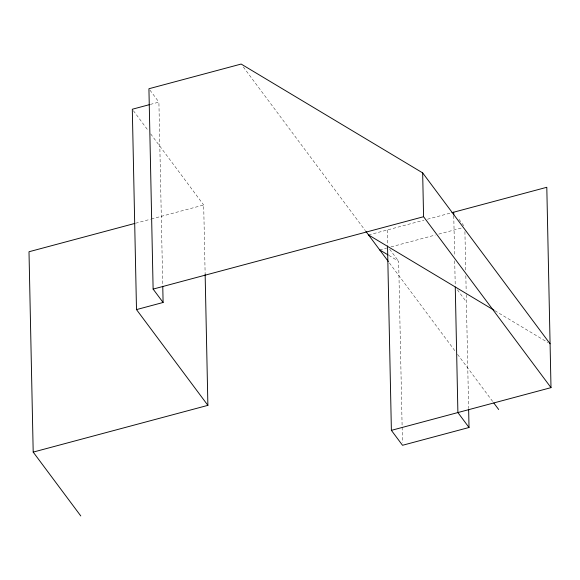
<?xml version="1.0" encoding="UTF-8"?>
<svg xmlns="http://www.w3.org/2000/svg" width="580" height="580" viewBox="0 0 580 580"><rect width="100%" height="100%" fill="white"/><g stroke="black" fill="none" stroke-linecap="round" stroke-linejoin="round"><path stroke-width="0.43" stroke-dasharray="2.9 2.17" d="M150.321 104.422L158.905 102.124L162.741 285.331M135.56 223.235L150.409 219.262M151.278 219.023L203.689 205.001L205.146 274.492M368.568 234.98L423.944 220.168M427.446 219.225L451.073 212.904M379.697 249.915L386.65 248.051M390.992 246.892L435.29 235.038M438.763 234.11L462.216 227.831M494.899 310.728L547.752 342.418M388.803 255.374L398.663 261.283L402.462 442.576M458.998 219.312L464.297 226.425M457.381 289.804L466.392 301.89M389.651 249.197L398.663 261.283M243.31 66.954L365.327 230.637M389.434 262.972L455.409 351.48M457.576 354.38L493.268 402.259M149.974 90.147L158.905 102.124M133.385 110.693L148.524 131.007M150.691 133.907L203.689 205.001M464.921 231.637L465.747 271.266M465.841 275.768L466.168 291.08M466.24 294.683L468.625 408.516M453.77 215.804L454.618 256.338M454.713 260.84L455.22 285.157M387.186 229.999L387.534 246.355"/><path stroke-width="0.87" d="M149.466 104.647L132.305 109.243L136.496 309.597L207.887 405.355L33.198 452.103L29 251.749L134.683 223.467M550.079 343.81L422.661 172.883L241.149 64.054L148.929 88.74L153.12 289.094L423.581 216.717L551 387.643L391.384 430.353L387.534 246.355M451.943 212.671L546.802 187.289L551 387.643M136.496 309.597L163.103 302.477L162.762 286.23M468.64 409.415L469.024 427.489L402.513 445.288L391.384 430.353M368.568 234.98L494.124 310.264M379.697 249.915L388.042 254.917M365.871 231.362L388.353 261.522M493.805 402.984L498.677 409.516M469.024 427.489L457.896 412.554L455.264 286.962M153.12 289.094L163.103 302.477M33.198 452.103L80.787 515.946M453.698 212.2L453.748 214.905M422.661 172.883L423.581 216.717M205.146 274.492L207.887 405.355"/></g></svg>
